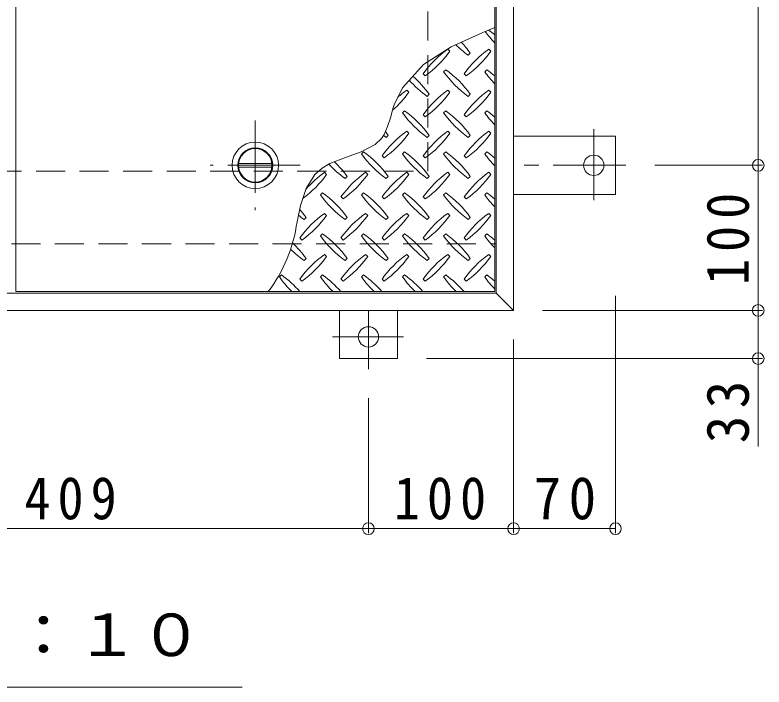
# Model space of a CAD drawing. Units: millimetres at full size, sheet at 1:10. Extents: x -2342 to 2730, y -1962 to 1919.
# Drawn here: x -810 to -294, y 182 to 645 of the extents above; entities that cross this region are included whole.
import ezdxf
from ezdxf.enums import TextEntityAlignment as Align

# ---------------------------------------------------------------- set-up
doc = ezdxf.new("R2010")
doc.units = ezdxf.units.MM
doc.header["$LTSCALE"] = 10
doc.header["$PDMODE"] = 32
doc.header["$PDSIZE"] = 8
doc.linetypes.add('CHAIN1', pattern=[8, 5, -1, 1, -1])
doc.linetypes.add('DASHED2', pattern=[3, 2, -1])
for name, color, linetype, lineweight in [('0-1_躯体', 3, 'Continuous', 9), ('0-2_仕上', 3, 'Continuous', 9), ('0-3_建具', 4, 'Continuous', 9), ('0-4_その他', 7, 'Continuous', 9), ('0-5_寸法', 4, 'Continuous', 9), ('0-9', 134, 'Continuous', 5), ('0-C', 2, 'Continuous', 9), ('0-E', 3, 'CHAIN1', 9), ('0-F', 7, 'Continuous', 9)]:
    doc.layers.add(name, color=color, linetype=linetype, lineweight=lineweight)
doc.styles.add('ＭＳ ゴシック', font='')
doc.styles.get('ＭＳ ゴシック').set_extended_font_data('MS Gothic')

msp = doc.modelspace()

# ---------------------------------------------------------------- linework, layer by layer
at = {"layer": '0-1_躯体', "color": 2, "linetype": 'DASHED2'}
for p, q in [((-525.06, 537.62), (-525.06, 1437.62)), ((-1425.06, 537.62), (-525.06, 537.62)), ((-1472.06, 487.62), (-478.06, 487.62))]:
    msp.add_line(p, q, dxfattribs=at)
at = {"layer": '0-1_躯体', "color": 2, "linetype": 'CHAIN1'}
for p, q in [((-644.01, 572.62), (-644.01, 510.62)), ((-613.01, 541.62), (-675.01, 541.62))]:
    msp.add_line(p, q, dxfattribs=at)
at = {"layer": '0-1_躯体'}
for p, q in [((-466.06, 561.62), (-395.86, 561.62)), ((-395.86, 521.62), (-395.86, 561.62)), ((-466.06, 521.62), (-395.86, 521.62)), ((-586.06, 441.62), (-586.06, 408.42)), ((-546.06, 441.62), (-546.06, 408.42)), ((-546.06, 408.42), (-586.06, 408.42))]:
    msp.add_line(p, q, dxfattribs=at)
at = {"layer": '0-2_仕上'}
for p in [(-809.06, 1520.62), (-479.06, 454.62)]:
    msp.add_line(p, (-809.06, 454.62), dxfattribs=at)
msp.add_lwpolyline([(-479.06, 454.62), (-479.06, 1520.62), (-809.06, 1520.62)], dxfattribs=at)
at = {"layer": '0-3_建具'}
for p, q in [((-466.06, 1533.62), (-466.06, 441.62)), ((-478.06, 1521.62), (-478.06, 453.62)), ((-1472.06, 453.62), (-478.06, 453.62)), ((-466.06, 441.62), (-478.06, 453.62)), ((-466.06, 441.62), (-1484.06, 441.62))]:
    msp.add_line(p, q, dxfattribs=at)
at = {"layer": '0-4_その他'}
msp.add_line((-653.02, 182.11), (-1228.02, 182.11), dxfattribs=at)
at = {"layer": '0-5_寸法', "color": 7}
msp.add_line((-297.54, 408.42), (-297.54, 347.82), dxfattribs=at)
at = {"layer": '0-9'}
for p, q in [((-510.01, 620.24), (-511.43, 621.66)), ((-481.73, 620.24), (-483.14, 621.66)), ((-497.28, 617.42), (-495.87, 618.83)), ((-528.4, 604.69), (-526.98, 603.27)), ((-512.84, 607.52), (-514.25, 606.1)), ((-500.11, 604.69), (-498.7, 603.27)), ((-484.56, 607.52), (-485.97, 606.1)), ((-538.3, 591.96), (-539.71, 593.37)), ((-525.57, 589.13), (-524.15, 590.55)), ((-510.01, 591.96), (-511.43, 593.37)), ((-497.28, 589.13), (-495.87, 590.55)), ((-481.73, 591.96), (-483.14, 593.37)), ((-541.12, 579.23), (-542.54, 577.82)), ((-512.84, 579.23), (-514.25, 577.82)), ((-484.56, 579.23), (-485.97, 577.82)), ((-528.4, 576.4), (-526.98, 574.99)), ((-500.11, 576.4), (-498.7, 574.99)), ((-538.3, 563.68), (-539.71, 565.09)), ((-510.01, 563.68), (-511.43, 565.09)), ((-481.73, 563.68), (-483.14, 565.09)), ((-553.85, 560.85), (-552.44, 562.26)), ((-525.57, 560.85), (-524.15, 562.26)), ((-497.28, 560.85), (-495.87, 562.26)), ((-569.41, 550.95), (-570.82, 549.53)), ((-556.68, 548.12), (-555.27, 546.7)), ((-541.12, 550.95), (-542.54, 549.53)), ((-528.4, 548.12), (-526.98, 546.7)), ((-512.84, 550.95), (-514.25, 549.53)), ((-500.11, 548.12), (-498.7, 546.7)), ((-484.56, 550.95), (-485.97, 549.53)), ((-594.86, 535.39), (-596.28, 536.81)), ((-566.58, 535.39), (-567.99, 536.81)), ((-538.3, 535.39), (-539.71, 536.81)), ((-510.01, 535.39), (-511.43, 536.81)), ((-481.73, 535.39), (-483.14, 536.81)), ((-582.14, 532.56), (-580.72, 533.98)), ((-553.85, 532.56), (-552.44, 533.98)), ((-525.57, 532.56), (-524.15, 533.98)), ((-497.28, 532.56), (-495.87, 533.98)), ((-597.69, 522.66), (-599.11, 521.25)), ((-569.41, 522.66), (-570.82, 521.25)), ((-541.12, 522.66), (-542.54, 521.25)), ((-512.84, 522.66), (-514.25, 521.25)), ((-484.56, 522.66), (-485.97, 521.25)), ((-584.96, 519.83), (-583.55, 518.42)), ((-556.68, 519.83), (-555.27, 518.42)), ((-528.4, 519.83), (-526.98, 518.42)), ((-500.11, 519.83), (-498.7, 518.42)), ((-594.86, 507.11), (-596.28, 508.52)), ((-566.58, 507.11), (-567.99, 508.52)), ((-538.3, 507.11), (-539.71, 508.52)), ((-510.01, 507.11), (-511.43, 508.52)), ((-481.73, 507.11), (-483.14, 508.52)), ((-610.42, 504.28), (-609.01, 505.69)), ((-582.14, 504.28), (-580.72, 505.69)), ((-553.85, 504.28), (-552.44, 505.69)), ((-525.57, 504.28), (-524.15, 505.69)), ((-497.28, 504.28), (-495.87, 505.69)), ((-613.25, 491.55), (-611.83, 490.14)), ((-597.69, 494.38), (-599.11, 492.96)), ((-584.96, 491.55), (-583.55, 490.14)), ((-569.41, 494.38), (-570.82, 492.96)), ((-556.68, 491.55), (-555.27, 490.14)), ((-541.12, 494.38), (-542.54, 492.96)), ((-528.4, 491.55), (-526.98, 490.14)), ((-512.84, 494.38), (-514.25, 492.96)), ((-500.11, 491.55), (-498.7, 490.14)), ((-484.56, 494.38), (-485.97, 492.96)), ((-594.86, 478.82), (-596.28, 480.24)), ((-566.58, 478.82), (-567.99, 480.24)), ((-538.3, 478.82), (-539.71, 480.24)), ((-510.01, 478.82), (-511.43, 480.24)), ((-481.73, 478.82), (-483.14, 480.24)), ((-610.42, 475.99), (-609.01, 477.41)), ((-582.14, 475.99), (-580.72, 477.41)), ((-553.85, 475.99), (-552.44, 477.41)), ((-525.57, 475.99), (-524.15, 477.41)), ((-497.28, 475.99), (-495.87, 477.41)), ((-625.98, 466.09), (-627.39, 464.68)), ((-597.69, 466.09), (-599.11, 464.68)), ((-569.41, 466.09), (-570.82, 464.68)), ((-541.12, 466.09), (-542.54, 464.68)), ((-512.84, 466.09), (-514.25, 464.68)), ((-484.56, 466.09), (-485.97, 464.68)), ((-613.25, 463.27), (-611.83, 461.85)), ((-584.96, 463.27), (-583.55, 461.85)), ((-556.68, 463.27), (-555.27, 461.85)), ((-528.4, 463.27), (-526.98, 461.85)), ((-500.11, 463.27), (-498.7, 461.85))]:
    msp.add_line(p, q, dxfattribs=at)
msp.add_lwpolyline([(-479.06, 636.54), (-487.33, 633.21), (-509.08, 623.25), (-528.04, 611.09), (-542.45, 595.31), (-548.02, 583.96), (-549.17, 580.47), (-550.93, 574.33), (-552.82, 568.34), (-555.27, 562.87), (-557.12, 560.08), (-561.4, 555.97), (-570.99, 550.86), (-581.96, 546.97), (-592.64, 542.78), (-598.04, 539.62), (-602.88, 535.24), (-608.97, 525.62), (-612.91, 514.04), (-615.27, 502.61)], dxfattribs=at)
for centre, radius, start, end in [((-526.63, 576.76), 72.5, 48.9921, 53.2528), ((-426.93, 676.46), 72.5, 215.9479, 224.0249), ((-455.21, 676.46), 72.5, 225.5745, 234.5273), ((-554.91, 576.76), 72.5, 35.4726, 43.2598), ((-469.35, 562.61), 72.5, 125.4726, 144.5273), ((-569.05, 662.32), 72.5, 305.4727, 324.5273), ((-441.07, 562.61), 72.5, 125.4726, 144.5273), ((-540.77, 662.32), 72.5, 305.4727, 324.5273), ((-455.21, 648.17), 72.5, 215.4727, 234.5273), ((-554.91, 548.47), 72.5, 35.4726, 54.5273), ((-426.93, 648.17), 72.5, 215.4727, 224.0249), ((-526.63, 548.47), 72.5, 48.9921, 54.5273), ((-483.49, 648.17), 72.5, 221.3527, 234.5273), ((-583.2, 548.47), 72.5, 35.4726, 48.7796), ((-597.34, 634.03), 72.5, 311.3876, 324.5273), ((-497.64, 534.33), 72.5, 125.4726, 131.5983), ((-469.35, 534.33), 72.5, 125.4726, 144.5273), ((-569.05, 634.03), 72.5, 305.4727, 324.5273), ((-441.07, 534.33), 72.5, 125.4726, 144.5273), ((-540.77, 634.03), 72.5, 305.4727, 324.5273), ((-583.2, 520.19), 72.5, 35.4726, 54.5273), ((-554.91, 520.19), 72.5, 35.4726, 54.5273), ((-526.63, 520.19), 72.5, 48.9921, 54.5273), ((-483.49, 619.89), 72.5, 215.4727, 234.5273), ((-455.21, 619.89), 72.5, 215.4727, 234.5273), ((-426.93, 619.89), 72.5, 215.4727, 224.0249), ((-497.64, 506.05), 72.5, 125.4726, 144.5273), ((-597.34, 605.75), 72.5, 305.4727, 324.5273), ((-611.48, 520.19), 72.5, 35.4726, 38.0357), ((-469.35, 506.05), 72.5, 125.4726, 144.5273), ((-569.05, 605.75), 72.5, 305.4727, 324.5273), ((-441.07, 506.05), 72.5, 125.4726, 144.5273), ((-540.77, 605.75), 72.5, 305.4727, 324.5273), ((-511.78, 619.89), 72.5, 232.7083, 234.5273), ((-511.78, 591.61), 72.5, 215.4727, 234.5273), ((-611.48, 491.9), 72.5, 35.4726, 54.5273), ((-483.49, 591.61), 72.5, 215.4727, 234.5273), ((-583.2, 491.9), 72.5, 35.4726, 54.5273), ((-455.21, 591.61), 72.5, 215.4727, 234.5273), ((-554.91, 491.9), 72.5, 35.4726, 54.5273), ((-426.93, 591.61), 72.5, 215.4727, 224.0249), ((-526.63, 491.9), 72.5, 48.9921, 54.5273), ((-540.06, 591.61), 72.5, 222.7481, 234.5273), ((-639.77, 491.9), 72.5, 35.4726, 45.9971), ((-554.21, 477.76), 72.5, 125.4726, 139.2924), ((-525.92, 477.76), 72.5, 125.4726, 144.5273), ((-497.64, 477.76), 72.5, 125.4726, 144.5273), ((-469.35, 477.76), 72.5, 125.4726, 144.5273), ((-441.07, 477.76), 72.5, 125.4726, 144.5273), ((-653.91, 577.46), 72.5, 306.007, 324.5273), ((-625.62, 577.46), 72.5, 305.4727, 324.5273), ((-597.34, 577.46), 72.5, 305.4727, 324.5273), ((-569.05, 577.46), 72.5, 305.4727, 324.5273), ((-540.77, 577.46), 72.5, 305.4727, 324.5273), ((-540.06, 563.32), 72.5, 215.4727, 234.5273), ((-639.77, 463.62), 72.5, 35.4726, 54.5273), ((-511.78, 563.32), 72.5, 215.4727, 234.5273), ((-611.48, 463.62), 72.5, 35.4726, 54.5273), ((-483.49, 563.32), 72.5, 215.4727, 234.5273), ((-583.2, 463.62), 72.5, 35.4726, 54.5273), ((-455.21, 563.32), 72.5, 215.4727, 234.5273), ((-554.91, 463.62), 72.5, 35.4726, 54.5273), ((-426.93, 563.32), 72.5, 215.4727, 224.0249), ((-526.63, 463.62), 72.5, 48.9921, 54.5273), ((-668.05, 463.62), 72.5, 35.4726, 41.1628), ((-568.35, 563.32), 72.5, 230.6568, 234.5273), ((-554.21, 449.48), 72.5, 125.4726, 144.5273), ((-653.91, 549.18), 72.5, 305.4727, 324.5273), ((-525.92, 449.48), 72.5, 125.4726, 144.5273), ((-625.62, 549.18), 72.5, 305.4727, 324.5273), ((-497.64, 449.48), 72.5, 125.4726, 144.5273), ((-597.34, 549.18), 72.5, 305.4727, 324.5273), ((-469.35, 449.48), 72.5, 125.4726, 144.5273), ((-569.05, 549.18), 72.5, 305.4727, 324.5273), ((-441.07, 449.48), 72.5, 125.4726, 144.5273), ((-540.77, 549.18), 72.5, 305.4727, 324.5273), ((-716.46, 516.37), 102.13, 322.798, 352.2546), ((-540.06, 535.04), 72.5, 215.4727, 234.5273), ((-639.77, 435.34), 72.5, 35.4726, 54.5273), ((-511.78, 535.04), 72.5, 215.4727, 234.5273), ((-611.48, 435.34), 72.5, 35.4726, 54.5273), ((-483.49, 535.04), 72.5, 215.4727, 234.5273), ((-583.2, 435.34), 72.5, 35.4726, 54.5273), ((-455.21, 535.04), 72.5, 215.4727, 234.5273), ((-554.91, 435.34), 72.5, 35.4726, 54.5273), ((-426.93, 535.04), 72.5, 215.4727, 224.0249), ((-526.63, 435.34), 72.5, 48.9921, 54.5273), ((-668.05, 435.34), 72.5, 35.4726, 46.6986), ((-568.35, 535.04), 72.5, 224.946, 234.5273), ((-554.21, 421.19), 72.5, 125.4726, 144.5273), ((-525.92, 421.19), 72.5, 125.4726, 144.5273), ((-497.64, 421.19), 72.5, 125.4726, 144.5273), ((-469.35, 421.19), 72.5, 125.4726, 144.5273), ((-441.07, 421.19), 72.5, 125.4726, 144.5273), ((-653.91, 520.9), 72.5, 305.4727, 324.5273), ((-625.62, 520.9), 72.5, 305.4727, 324.5273), ((-597.34, 520.9), 72.5, 305.4727, 324.5273), ((-569.05, 520.9), 72.5, 305.4727, 324.5273), ((-540.77, 520.9), 72.5, 305.4727, 324.5273), ((-568.35, 506.75), 72.5, 215.4727, 225.9751), ((-668.05, 407.05), 72.5, 41.0079, 54.5273), ((-540.06, 506.75), 72.5, 215.4727, 225.9751), ((-639.77, 407.05), 72.5, 41.0079, 54.5273), ((-511.78, 506.75), 72.5, 215.4727, 225.9751), ((-611.48, 407.05), 72.5, 41.0079, 54.5273), ((-483.49, 506.75), 72.5, 215.4727, 225.9751), ((-583.2, 407.05), 72.5, 41.0079, 54.5273), ((-455.21, 506.75), 72.5, 215.4727, 225.9751), ((-554.91, 407.05), 72.5, 41.0079, 54.5273), ((-426.93, 506.75), 72.5, 215.4727, 224.0249), ((-526.63, 407.05), 72.5, 48.9921, 54.5273)]:
    msp.add_arc(centre, radius, start, end, dxfattribs=at)
at = {"layer": '0-C', "color": 4}
for p, q in [((-655.44, 542.87), (-632.57, 542.87)), ((-655.44, 540.37), (-632.57, 540.37))]:
    msp.add_line(p, q, dxfattribs=at)
at = {"layer": '0-C'}
for radius in [16, 12, 11.75]:
    msp.add_circle((-644.01, 541.62), radius, dxfattribs=at)
at = {"layer": '0-C', "color": 4}
msp.add_circle((-644.01, 541.62), 11.5, dxfattribs=at)
at = {"layer": '0-E'}
for p, q in [((-410.86, 566.46), (-410.86, 517.58)), ((-388.7, 541.62), (-466.06, 541.62)), ((-566.06, 401.26), (-566.06, 441.62)), ((-590.9, 423.42), (-542.01, 423.42))]:
    msp.add_line(p, q, dxfattribs=at)
at = {"layer": '0-E', "linetype": 'Continuous'}
for centre in [(-410.86, 541.62), (-566.06, 423.42)]:
    msp.add_circle(centre, 7, dxfattribs=at)
at = {"layer": '0-F'}
for p, q in [((-297.54, 987.62), (-297.54, 541.62)), ((-294.54, 541.62), (-368.7, 541.62)), ((-297.54, 541.62), (-297.54, 441.62)), ((-395.86, 288.24), (-395.86, 451.62)), ((-294.54, 441.62), (-446.06, 441.62)), ((-297.54, 441.62), (-297.54, 408.42)), ((-466.06, 288.24), (-466.06, 421.62)), ((-294.54, 408.42), (-526.06, 408.42)), ((-566.06, 288.24), (-566.06, 381.26)), ((-975.06, 291.24), (-566.06, 291.24)), ((-566.06, 291.24), (-466.06, 291.24)), ((-466.06, 291.24), (-395.86, 291.24))]:
    msp.add_line(p, q, dxfattribs=at)
for p in [(-297.54, 541.62), (-297.54, 441.62), (-297.54, 408.42), (-566.06, 291.24), (-466.06, 291.24), (-395.86, 291.24)]:
    msp.add_point(p, dxfattribs=at)

# ---------------------------------------------------------------- texts
at = {"layer": '0-4_その他', "color": 2, "style": 'ＭＳ ゴシック', "width": 1.1}
msp.add_text('平面詳細図\u3000Ｓ＝１：１０', height=29.33, dxfattribs=at).set_placement((-1208.02, 194.61), align=Align.BOTTOM_LEFT)
at = {"layer": '0-F', "color": 2, "char_height": 29.33, "attachment_point": 7, "rotation": 90, "style": 'ＭＳ ゴシック'}
for s, insert in [('\\T1.27;\\W0.9;100', (-303.54, 459.12)), ('\\T1.27;\\W0.95;33', (-303.54, 350.12))]:
    msp.add_mtext(s, dxfattribs=dict(at, insert=insert))
at = {"layer": '0-F', "color": 2, "char_height": 29.33, "attachment_point": 7, "style": 'ＭＳ ゴシック'}
for s, insert in [('\\T1.27;\\W0.9;409', (-803.06, 297.24)), ('\\T1.27;\\W0.9;100', (-548.56, 297.24)), ('\\T1.27;\\W0.95;70', (-452.21, 297.24))]:
    msp.add_mtext(s, dxfattribs=dict(at, insert=insert))

doc.saveas('drawing.dxf')
